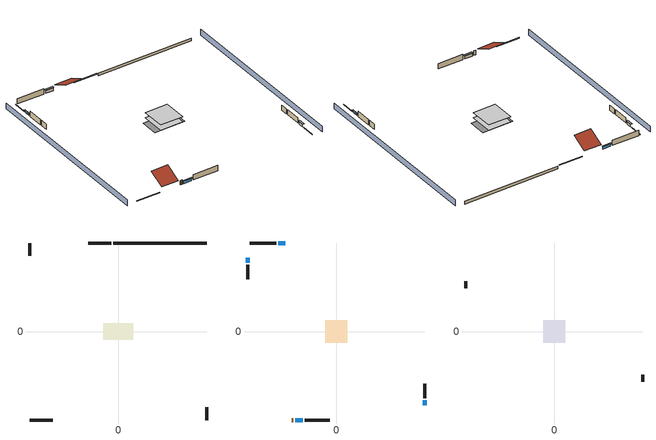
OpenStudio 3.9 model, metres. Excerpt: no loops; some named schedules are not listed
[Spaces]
crawlspace - vented 1
 floor foundation (Slab1 construction): -7.17,-3.98 -7.17,3.98 7.17,3.98 7.17,-3.98 z-0.91
 wall outside (RimJoist1 construction): -3.32,42.2 -14.36,42.2 z0.3:0.61
 wall outside (RimJoist2 construction): 42.2,-42.2 42.2,-36.07 z0.3:0.61
 wall outside (RimJoist3 construction): -42.2,-42.2 -31.16,-42.2 z0.3:0.61
 wall outside (RimJoist4 construction): -42.2,42.2 -42.2,36.07 z0.3:0.61
 wall foundation (FoundationWall1 construction): 42.2,42.2 -2.4,42.2 z-0.91:0.3
conditioned space 1
 floor to crawlspace - vented 1 (Floor1 construction): -5.34,-5.34 -5.34,5.34 5.34,5.34 5.34,-5.34 z0.3
 wall outside (Wall1 construction): -28.66,42.2 -41.27,42.2 z0.3:2.74
 wall outside (Wall2 construction): 42.2,-31.89 42.2,-24.89 z0.3:2.74
 wall outside (Wall3 construction): -15.02,-42.2 -3.17,-42.2 z0.3:2.74
 wall outside (Wall4 construction): -42.2,31.89 -42.2,24.89 z0.3:2.74
 wall outside (AdiabaticWallConstruction): -24.2,42.2 -27.73,42.2 / -19.48,-42.2 -15.95,-42.2 z0.3:1.49; 42.2,-35.14 42.2,-32.82 / -42.2,35.14 -42.2,32.82 z0.3:1.31
 wall outside (AdiabaticWallConstruction 1): -21.32,-42.2 -20.4,-42.2 z0.3:2.34
 window (WindowConstruction): -24.2,42.2 -27.73,42.2 z0.3:1.49
 window (WindowConstruction 1): 42.2,-35.14 42.2,-32.82 z0.3:1.31
 window (WindowConstruction 2): -19.48,-42.2 -15.95,-42.2 z0.3:1.49
 window (WindowConstruction 3): -42.2,35.14 -42.2,32.82 z0.3:1.31
 door (Door): -21.32,-42.2 -20.4,-42.2 z0.3:2.34
attic - vented 1
 floor to conditioned space 1 (Floor2 construction Reversed): -5.34,-5.34 -5.34,5.34 5.34,5.34 5.34,-5.34 z2.74
 wall outside (Wall5 construction): 42.2,-23.96 42.2,-20.71 z0.3:2.74
 wall outside (Wall6 construction): -42.2,23.96 -42.2,20.71 z0.3:2.74
 roof outside (Roof1 construction): -23.27,42.2,2.74 -23.27,35.05,6.31 -15.29,35.05,6.31 -15.29,42.2,2.74
 roof outside (Roof2 construction): -22.25,-42.2,2.74 -22.25,-35.05,6.31 -30.23,-35.05,6.31 -30.23,-42.2,2.74
shading: -46.77,42.2 -46.77,-42.2 / 46.77,-42.2 46.77,42.2 z0:2.74; -28.03,42.2 -23.9,42.2 -23.9,42.81 -28.03,42.81 z1.8; 42.2,-32.52 42.2,-35.45 42.81,-35.45 42.81,-32.52 z1.62; -15.65,-42.2 -19.78,-42.2 -19.78,-42.81 -15.65,-42.81 z1.8; -42.2,32.52 -42.2,35.45 -42.81,35.45 -42.81,32.52 z1.62
[Site]
Portland Intl Arpt_OR: Latitude {deg}=45.59; Longitude {deg}=-122.6; Time Zone {hr}=-8; Elevation {m}=33; Terrain=Suburbs; Keep Site Location Information=Yes
[Site:GroundTemperature:Shallow]
10.2558, 8.96328, 8.85977, 9.47314, 11.9355, 14.3863, 16.5111, 17.8571, 17.9714, 16.8767, 14.8061, 12.4304
[Site:WaterMainsTemperature]
Calculation Method=Schedule; Temperature Schedule=mains temperature schedule
[Building]
Building 1
[Material] Roughness=Rough
Name | Thickness {m} | Conductivity {W/m-K} | Density {kg/m3} | Specific Heat {J/kg-K} | Thermal Absorptance | Solar Absorptance | Visible Absorptance
asphalt or fiberglass shingles | 0.00635 | 0.162714 | 1121.4 | 1465.45 | 0.9 | 0.85 | 0.85
roof rigid ins | 0.00281632 | 0.029427 | 32.04 | 1214.23 | 0.9 | 0.7 | 0.7
osb sheathing 0.5 in. | 0.0127 | 0.115458 | 512.64 | 1214.23 | 0.9 | 0.6 | 0.6
wood siding | 0.0254 | 0.102417 | 544.68 | 1172.36 | 0.9 | 0.85 | 0.85
osb sheathing 0.5 in. 1 | 0.0127 | 0.115458 | 512.64 | 1214.23 | 0.9 | 0.7 | 0.7
wall stud and cavity | 0.1397 | 0.550994 | 139.0536 | 1170.24 | 0.9 | 0.7 | 0.7
gypsum board | 0.0127 | 0.160291 | 801 | 837.4 | 0.9 | 0.6 | 0.6
wall stud and cavity 1 | 0.1397 | 0.727959 | 139.0536 | 1170.24 | 0.9 | 0.6 | 0.6
rim joist stud and cavity | 0.0508 | 0.178688 | 50.32683 | 1063.81 | 0.9 | 0.6 | 0.6
floor stud and cavity | 0.1397 | 0.923637 | 92.3553 | 1139.71 | 0.9 | 0.7 | 0.7
osb sheathing 0.75 in. | 0.01905 | 0.115458 | 512.64 | 1214.23 | 0.9 | 0.7 | 0.7
floor covering | 0.0127 | 0.0433444 | 54.468 | 1339.84 | 0.9 | 0.6 | 0.6
ceiling stud and cavity | 0.1397 | 0.118061 | 65.682 | 1177.47 | 0.9 | 0.7 | 0.7
concrete 8.0 in. | 0.2032 | 1.803125 | 2242.8 | 837.4 | 0.9 | 0.7 | 0.7
soil 0.5 in. | 0.0127 | 1.3848 | 1842.3 | 418.7 | 0.9 | 0.7 | 0.7
wood siding 1; wood siding 2 | 0.0254 | 0.102417 | 544.68 | 1172.36
wall rigid ins | 0.512978 | 0.029427 | 32.04 | 1214.23 | 0.9 | 0.7 | 0.7
wall stud and cavity 2 | 0.0889 | 0.380278 | 52.3479 | 1209.89 | 0.9 | 0.7 | 0.7
door material | 0.04445 | 0.0612267 | 512.64 | 1214.23 | 0.9 | 0.7 | 0.7
wall stud and cavity 3 | 0.0889 | 0.391764 | 83.0341 | 1211.67 | 0.9 | 0.7 | 0.7
furniture material conditioned space 1 | 0.1524 | 0.115458 | 640.8 | 1214.23 | 0.9 | 0.6 | 0.6
[Construction]
Roof1 construction; Roof2 construction: asphalt or fiberglass shingles, roof rigid ins, osb sheathing 0.5 in.
Wall1 construction; Wall2 construction; Wall3 construction; Wall4 construction: wood siding, osb sheathing 0.5 in. 1, wall stud and cavity, gypsum board
Wall5 construction; Wall6 construction: wood siding, osb sheathing 0.5 in. 1, wall stud and cavity 1
RimJoist1 construction; RimJoist2 construction; RimJoist3 construction; RimJoist4 construction: wood siding, rim joist stud and cavity
Floor1 construction: floor stud and cavity, osb sheathing 0.75 in., floor covering
Floor2 construction Reversed: gypsum board, ceiling stud and cavity
FoundationWall1 construction: concrete 8.0 in.
Slab1 construction: soil 0.5 in.
WindowConstruction; WindowConstruction 1; WindowConstruction 2; WindowConstruction 3: WindowMaterial
AdiabaticWallConstruction: wood siding 1, wall rigid ins, wall stud and cavity 2, gypsum board
Door: door material
AdiabaticWallConstruction 1: wood siding 2, wall rigid ins, wall stud and cavity 2, gypsum board
PartitionWallConstruction: gypsum board, wall stud and cavity 3, gypsum board
furniture construction conditioned space 1: furniture material conditioned space 1
[WindowMaterial:SimpleGlazingSystem]
WindowMaterial: U-Factor {W/m2-K}=6.58648; Solar Heat Gain Coefficient=0.76
[ThermalZone] Multiplier=1; Use Ideal Air Loads=No
Name | Volume {m3} | Thermostat
conditioned space | 278.185 | conditioned space temperature setpoint
attic - vented | 90.8252
crawlspace - vented | 139.092
[Sizing:Zone] Zone Cooling Design Supply Air Temperature Input Method=SupplyAirTemperature; Zone Cooling Design Supply Air Temperature {C}=14; Zone Cooling Design Supply Air Temperature Difference {deltaC}=11.11; Zone Heating Design Supply Air Temperature Input Method=SupplyAirTemperature; Zone Heating Design Supply Air Temperature {C}=40; Zone Heating Design Supply Air Temperature Difference {deltaC}=11.11; Zone Cooling Design Supply Air Humidity Ratio {kg-H2O/kg-air}=0.0085; Zone Heating Design Supply Air Humidity Ratio {kg-H2O/kg-air}=0.008; Cooling Design Air Flow Method=DesignDay; Heating Design Air Flow Method=DesignDay; Account for Dedicated Outdoor Air System=No; Dedicated Outdoor Air System Control Strategy=NeutralSupplyAir; Dedicated Outdoor Air Low Setpoint Temperature for Design {C}=autosize; Dedicated Outdoor Air High Setpoint Temperature for Design {C}=autosize; Zone Load Sizing Method=Sensible Load Only No Latent Load; Zone Latent Cooling Design Supply Air Humidity Ratio Input Method=HumidityRatioDifference; Zone Cooling Design Supply Air Humidity Ratio Difference {kgWater/kgDryAir}=0.005; Zone Latent Heating Design Supply Air Humidity Ratio Input Method=HumidityRatioDifference; Zone Humidification Design Supply Air Humidity Ratio Difference {kgWater/kgDryAir}=0.005; Sizing Option=Coincident
attic - vented; crawlspace - vented
[Space]
Name | Thermal Zone | Volume {m3}
conditioned space 1 | conditioned space | 278.185
attic - vented 1 | attic - vented | 90.8252
crawlspace - vented 1 | crawlspace - vented | 139.092
[ThermostatSetpoint:DualSetpoint]
conditioned space temperature setpoint: Heating Setpoint Temperature Schedule=heating setpoint; Cooling Setpoint Temperature Schedule=cooling setpoint; Temperature Difference Between Cutout And Setpoint {deltaC}=0
[Foundation:Kiva]
Foundation Kiva 1: Initial Indoor Air Temperature {C}=8.41658; Wall Height Above Grade {m}=0.3048; Wall Depth Below Slab {m}=0.2032
[Foundation:Kiva:Settings]
Soil Conductivity {W/m-K}=1.3848; Soil Density {kg/m3}=1842.3; Soil Specific Heat {J/kg-K}=418.7; Ground Solar Absorptivity=0.9; Ground Thermal Absorptivity=0.9; Ground Surface Roughness {m}=0.03; Far-Field Width {m}=40; Deep-Ground Boundary Condition=ZeroFlux; Deep-Ground Depth {m}=40; Minimum Cell Dimension {m}=0.2; Maximum Cell Growth Coefficient=3; Simulation Timestep=Timestep
[SurfaceProperty:ExposedFoundationPerimeter]
Slab1: Exposed Perimeter Calculation Method=TotalExposedPerimeter; Total Exposed Perimeter {m}=44.59224
[SurfaceProperty:IncidentSolarMultiplier] Incident Solar Multiplier=1; Incident Solar Multiplier Schedule=trans schedule winter=0.85 summer=0.7
Window1; Window2; Window3; Window4
[InternalMass:Definition] Design Level Calculation Method=SurfaceArea
Name | Construction | Surface Area {m2}
partition wall mass | PartitionWallConstruction | 114.085
furniture mass conditioned space 1 | furniture construction conditioned space 1 | 45.63397
[InternalMass] Space or SpaceType=conditioned space 1; Multiplier=1
Name | Internal Mass Definition
partition wall mass | partition wall mass
furniture mass conditioned space 1 | furniture mass conditioned space 1
[EnergyManagementSystem:Sensor]
Name | Output Variable or Output Meter Index Key | Output Variable or Output Meter
water_heater_T_set | water heater setpoint | Schedule Value
out_pb_s |  | Site Outdoor Air Barometric Pressure
out_wt_s |  | Site Outdoor Air Humidity Ratio
site_vw_s |  | Site Wind Speed
hvac_availability_schedule_s | hvac availability schedule | Schedule Value
cool_season | cooling season schedule | Schedule Value
natural_vent_s | natural vent schedule | Schedule Value
htg_sp_s; htg_sp_s_1 | heating setpoint | Schedule Value
clg_sp_s; clg_sp_s_1 | cooling setpoint | Schedule Value
mech_vent_range_fan_0_sch_s | mech vent range fan 0 schedule | Schedule Value
mech_vent_bath_fan_0_sch_s | mech vent bath fan 0 schedule | Schedule Value
clothes_dryer_exhaust_0_sch_s | clothes_dryer | Schedule Value
htg_load_cond |  | Heating:EnergyTransfer:Zone:CONDITIONED SPACE
clg_load_cond |  | Cooling:EnergyTransfer:Zone:CONDITIONED SPACE
s_conv | Floor1 | Surface Inside Face Convection Heat Gain Energy
s_ig | Floor1 | Surface Inside Face Internal Gains Radiation Heat Gain Energy
s_sol | Floor1 | Surface Inside Face Solar Radiation Heat Gain Energy
s_lgt | Floor1 | Surface Inside Face Lights Radiation Heat Gain Energy
s_surf | Floor1 | Surface Inside Face Net Surface Thermal Radiation Heat Gain Energy
s_conv_1 | Floor2 | Surface Inside Face Convection Heat Gain Energy
s_ig_1 | Floor2 | Surface Inside Face Internal Gains Radiation Heat Gain Energy
s_sol_1 | Floor2 | Surface Inside Face Solar Radiation Heat Gain Energy
s_lgt_1 | Floor2 | Surface Inside Face Lights Radiation Heat Gain Energy
s_surf_1 | Floor2 | Surface Inside Face Net Surface Thermal Radiation Heat Gain Energy
ss_sol | Door1 | Surface Inside Face Solar Radiation Heat Gain Energy
ss_lgt | Door1 | Surface Inside Face Lights Radiation Heat Gain Energy
ss_conv | Door1 | Surface Inside Face Convection Heat Gain Energy
ss_ig | Door1 | Surface Inside Face Internal Gains Radiation Heat Gain Energy
ss_surf | Door1 | Surface Inside Face Net Surface Thermal Radiation Heat Gain Energy
ss_conv_1 | Window1 | Surface Inside Face Convection Heat Gain Energy
ss_ig_1 | Window1 | Surface Inside Face Internal Gains Radiation Heat Gain Energy
ss_surf_1 | Window1 | Surface Inside Face Net Surface Thermal Radiation Heat Gain Energy
ss_trans_in | Window1 | Surface Window Transmitted Solar Radiation Rate
ss_back_out | Window1 | Surface Window Shortwave from Zone Back Out Window Heat Transfer Rate
ss_trans_out | Window1 | Surface Inside Face Initial Transmitted Diffuse Transmitted Out Window Solar Radiation Rate
ss_conv_2 | Window2 | Surface Inside Face Convection Heat Gain Energy
ss_ig_2 | Window2 | Surface Inside Face Internal Gains Radiation Heat Gain Energy
ss_surf_2 | Window2 | Surface Inside Face Net Surface Thermal Radiation Heat Gain Energy
ss_trans_in_1 | Window2 | Surface Window Transmitted Solar Radiation Rate
ss_back_out_1 | Window2 | Surface Window Shortwave from Zone Back Out Window Heat Transfer Rate
ss_trans_out_1 | Window2 | Surface Inside Face Initial Transmitted Diffuse Transmitted Out Window Solar Radiation Rate
ss_conv_3 | Window3 | Surface Inside Face Convection Heat Gain Energy
ss_ig_3 | Window3 | Surface Inside Face Internal Gains Radiation Heat Gain Energy
ss_surf_3 | Window3 | Surface Inside Face Net Surface Thermal Radiation Heat Gain Energy
ss_trans_in_2 | Window3 | Surface Window Transmitted Solar Radiation Rate
ss_back_out_2 | Window3 | Surface Window Shortwave from Zone Back Out Window Heat Transfer Rate
ss_trans_out_2 | Window3 | Surface Inside Face Initial Transmitted Diffuse Transmitted Out Window Solar Radiation Rate
ss_conv_4 | Window4 | Surface Inside Face Convection Heat Gain Energy
ss_ig_4 | Window4 | Surface Inside Face Internal Gains Radiation Heat Gain Energy
ss_surf_4 | Window4 | Surface Inside Face Net Surface Thermal Radiation Heat Gain Energy
ss_trans_in_3 | Window4 | Surface Window Transmitted Solar Radiation Rate
ss_back_out_3 | Window4 | Surface Window Shortwave from Zone Back Out Window Heat Transfer Rate
ss_trans_out_3 | Window4 | Surface Inside Face Initial Transmitted Diffuse Transmitted Out Window Solar Radiation Rate
s_conv_2 | Wall1 | Surface Inside Face Convection Heat Gain Energy
s_ig_2 | Wall1 | Surface Inside Face Internal Gains Radiation Heat Gain Energy
s_sol_2 | Wall1 | Surface Inside Face Solar Radiation Heat Gain Energy
s_lgt_2 | Wall1 | Surface Inside Face Lights Radiation Heat Gain Energy
s_surf_2 | Wall1 | Surface Inside Face Net Surface Thermal Radiation Heat Gain Energy
s_conv_3 | Wall2 | Surface Inside Face Convection Heat Gain Energy
s_ig_3 | Wall2 | Surface Inside Face Internal Gains Radiation Heat Gain Energy
s_sol_3 | Wall2 | Surface Inside Face Solar Radiation Heat Gain Energy
s_lgt_3 | Wall2 | Surface Inside Face Lights Radiation Heat Gain Energy
s_surf_3 | Wall2 | Surface Inside Face Net Surface Thermal Radiation Heat Gain Energy
s_conv_4 | Wall3 | Surface Inside Face Convection Heat Gain Energy
s_ig_4 | Wall3 | Surface Inside Face Internal Gains Radiation Heat Gain Energy
s_sol_4 | Wall3 | Surface Inside Face Solar Radiation Heat Gain Energy
s_lgt_4 | Wall3 | Surface Inside Face Lights Radiation Heat Gain Energy
s_surf_4 | Wall3 | Surface Inside Face Net Surface Thermal Radiation Heat Gain Energy
s_conv_5 | Wall4 | Surface Inside Face Convection Heat Gain Energy
s_ig_5 | Wall4 | Surface Inside Face Internal Gains Radiation Heat Gain Energy
s_sol_5 | Wall4 | Surface Inside Face Solar Radiation Heat Gain Energy
s_lgt_5 | Wall4 | Surface Inside Face Lights Radiation Heat Gain Energy
s_surf_5 | Wall4 | Surface Inside Face Net Surface Thermal Radiation Heat Gain Energy
im_conv | furniture mass conditioned space 1 | Surface Inside Face Convection Heat Gain Energy
im_ig | furniture mass conditioned space 1 | Surface Inside Face Internal Gains Radiation Heat Gain Energy
im_sol | furniture mass conditioned space 1 | Surface Inside Face Solar Radiation Heat Gain Energy
im_lgt | furniture mass conditioned space 1 | Surface Inside Face Lights Radiation Heat Gain Energy
im_surf | furniture mass conditioned space 1 | Surface Inside Face Net Surface Thermal Radiation Heat Gain Energy
im_conv_1 | partition wall mass | Surface Inside Face Convection Heat Gain Energy
im_ig_1 | partition wall mass | Surface Inside Face Internal Gains Radiation Heat Gain Energy
im_sol_1 | partition wall mass | Surface Inside Face Solar Radiation Heat Gain Energy
im_lgt_1 | partition wall mass | Surface Inside Face Lights Radiation Heat Gain Energy
im_surf_1 | partition wall mass | Surface Inside Face Net Surface Thermal Radiation Heat Gain Energy
airflow_gain | infil flow | Infiltration Sensible Heat Gain Energy
airflow_loss | infil flow | Infiltration Sensible Heat Loss Energy
airflow_gain_1 | natural vent flow | Infiltration Sensible Heat Gain Energy
airflow_loss_1 | natural vent flow | Infiltration Sensible Heat Loss Energy
airflow_gain_2 | whole house fan flow | Infiltration Sensible Heat Gain Energy
airflow_loss_2 | whole house fan flow | Infiltration Sensible Heat Loss Energy
mv_conv | mech vent bath fan 0 | Electric Equipment Convective Heating Energy
mv_rad | mech vent bath fan 0 | Electric Equipment Radiant Heating Energy
mv_conv_1 | mech vent house fan | Electric Equipment Convective Heating Energy
mv_rad_1 | mech vent house fan | Electric Equipment Radiant Heating Energy
mv_conv_2 | mech vent house fan cfis | Electric Equipment Convective Heating Energy
mv_rad_2 | mech vent house fan cfis | Electric Equipment Radiant Heating Energy
mv_conv_3 | mech vent range fan 0 | Electric Equipment Convective Heating Energy
mv_rad_3 | mech vent range fan 0 | Electric Equipment Radiant Heating Energy
mv_conv_4 | mech vent house fan latent load | Other Equipment Convective Heating Energy
mv_rad_4 | mech vent house fan latent load | Other Equipment Radiant Heating Energy
mv_conv_5 | mech vent house fan sensible load | Other Equipment Convective Heating Energy
mv_rad_5 | mech vent house fan sensible load | Other Equipment Radiant Heating Energy
ig_lgt_conv | interior lighting | Lights Convective Heating Energy
ig_lgt_rad | interior lighting | Lights Radiant Heating Energy
ig_lgt_vis | interior lighting | Lights Visible Radiation Heating Energy
ig_ee_conv | ceiling fan | Electric Equipment Convective Heating Energy
ig_ee_rad | ceiling fan | Electric Equipment Radiant Heating Energy
ig_ee_conv_1 | clothes dryer | Electric Equipment Convective Heating Energy
ig_ee_rad_1 | clothes dryer | Electric Equipment Radiant Heating Energy
ig_ee_conv_2 | clothes washer | Electric Equipment Convective Heating Energy
ig_ee_rad_2 | clothes washer | Electric Equipment Radiant Heating Energy
ig_ee_conv_3 | cooking range | Electric Equipment Convective Heating Energy
ig_ee_rad_3 | cooking range | Electric Equipment Radiant Heating Energy
ig_ee_conv_4 | dishwasher | Electric Equipment Convective Heating Energy
ig_ee_rad_4 | dishwasher | Electric Equipment Radiant Heating Energy
ig_ee_conv_5 | fridge | Electric Equipment Convective Heating Energy
ig_ee_rad_5 | fridge | Electric Equipment Radiant Heating Energy
ig_ee_conv_6 | misc plug loads | Electric Equipment Convective Heating Energy
ig_ee_rad_6 | misc plug loads | Electric Equipment Radiant Heating Energy
ig_ee_conv_7 | misc tv | Electric Equipment Convective Heating Energy
ig_ee_rad_7 | misc tv | Electric Equipment Radiant Heating Energy
ig_ee_conv_8 | whole house fan | Electric Equipment Convective Heating Energy
ig_ee_rad_8 | whole house fan | Electric Equipment Radiant Heating Energy
ig_oe_conv | clothes dryer 1 | Other Equipment Convective Heating Energy
ig_oe_rad | clothes dryer 1 | Other Equipment Radiant Heating Energy
ig_oe_conv_1 | cooking range 1 | Other Equipment Convective Heating Energy
ig_oe_rad_1 | cooking range 1 | Other Equipment Radiant Heating Energy
ig_oe_conv_2 | general water use latent | Other Equipment Convective Heating Energy
ig_oe_rad_2 | general water use latent | Other Equipment Radiant Heating Energy
ig_oe_conv_3 | general water use sensible | Other Equipment Convective Heating Energy
ig_oe_rad_3 | general water use sensible | Other Equipment Radiant Heating Energy
ig_oe_conv_4 | misc fireplace | Other Equipment Convective Heating Energy
ig_oe_rad_4 | misc fireplace | Other Equipment Radiant Heating Energy
ig_oe_conv_5 | water heater energy adjustment1 | Other Equipment Convective Heating Energy
ig_oe_rad_5 | water heater energy adjustment1 | Other Equipment Radiant Heating Energy
ig_oe_conv_6 | water heater lat | Other Equipment Convective Heating Energy
ig_oe_rad_6 | water heater lat | Other Equipment Radiant Heating Energy
ig_oe_conv_7 | water heater sens | Other Equipment Convective Heating Energy
ig_oe_rad_7 | water heater sens | Other Equipment Radiant Heating Energy
ig_ppl_conv | occupants | People Convective Heating Energy
ig_ppl_rad | occupants | People Radiant Heating Energy
[EnergyManagementSystem:Program]
room_ac_supply_fan_disaggregate_program: Set room_ac_supply_fan_clg = 0; If room_ac_clg_coil_s > 0; Set room_ac_supply_fan_clg = room_ac_supply_fan_s; EndIf
boiler_hydronic_pump_power_program: Set hvac_plr = boiler_plr_s; Set pump_total_eff = boiler_hydronic_pump_rated_mfr / 1000 * 20000.0 / 158.653846153846; Set pump_vfr = boiler_hydronic_pump_mfr_s / 1000; If pump_vfr > 0; Set boiler_hydronic_pump_pressure_rise_act = 158.653846153846 * hvac_plr * pump_total_eff / pump_vfr; Else; Set boiler_hydronic_pump_pressure_rise_act = 0; EndIf
boiler_hydronic_pump_disaggregate_program: Set boiler_hydronic_pump_primary_htg = boiler_hydronic_pump_s
water_heater_InletAir: Set water_heater_Tamb_act = water_heater_amb_temp; Set water_heater_RHamb_act = 0; Set water_heater_RHamb_act = water_heater_RHamb_act + (water_heater_amb_rh / 100) / 1; Set water_heater_sens_act = (0 - water_heater_sens_cool - (water_heater_tl + water_heater_fan_pwr)) / 1; Set water_heater_lat_act = (0 - water_heater_lat_cool) / 1
[ElectricEquipment:Definition] Design Level Calculation Method=EquipmentLevel
Name | Design Level {W} | Fraction Latent | Fraction Radiant | Fraction Lost
ceiling fan | 19.6462 | 0 | 0.558 | 0
clothes washer | 475.061 | 0.03 | 0.162 | 0.7
clothes dryer | 381.901 | 0.015 | 0.081 | 0.85
dishwasher | 1069.2 | 0.3 | 0.18 | 0.4
fridge | 41.5354 | 0 | 0.6 | 0
cooking range | 1220.36 | 0.08 | 0.432 | 0.2
misc tv | 143.582 | 0 | 0.6 | 0
misc plug loads | 122.732 | 0.021 | 0.558 | 0.049
whole house fan; mech vent house fan | 0 | 0 | 0 | 1
mech vent house fan cfis | 0 | 0 | 0 | 0
mech vent range fan 0; mech vent bath fan 0 | 30 | 0 | 0 | 1
[ElectricEquipment] Space or SpaceType=conditioned space 1
Name | Electric Equipment Definition | Schedule
ceiling fan | ceiling fan | ceiling_fan
clothes washer | clothes washer | clothes_washer
clothes dryer | clothes dryer | clothes_dryer
dishwasher | dishwasher | dishwasher
fridge | fridge | fridge schedule
cooking range | cooking range | cooking_range
misc tv | misc tv | plug_loads_tv
misc plug loads | misc plug loads | plug_loads_other
whole house fan | whole house fan | Always On Discrete
mech vent house fan | mech vent house fan | mech vent house fan schedule
mech vent house fan cfis | mech vent house fan cfis | mech vent house fan cfis schedule
mech vent range fan 0 | mech vent range fan 0 | mech vent range fan 0 schedule
mech vent bath fan 0 | mech vent bath fan 0 | mech vent bath fan 0 schedule
[OtherEquipment:Definition] Design Level Calculation Method=EquipmentLevel
Name | Design Level {W} | Fraction Latent | Fraction Radiant | Fraction Lost
water heater sens; mech vent house fan sensible load | 0 | 0 | 0 | 0
water heater lat; mech vent house fan latent load | 0 | 1 | 0 | 0
water heater energy adjustment1 | 0.01 | 0 | 0 | 1
clothes dryer 2 | 5073.62 | 0.015 | 0.081 | 0.85
cooking range 2 | 0 | 0.08 | 0.432 | 0.2
misc fireplace | 272.457 | 0.1 | 0.3 | 0.4
general water use sensible | -25.2881 | 0 | 0.6 | 0
general water use latent | 25.6591 | 1 | 0 | 0
[OtherEquipment] Space or SpaceType=conditioned space 1
Name | Other Equipment Definition | Schedule | Fuel Type
water heater sens | water heater sens | Always On Discrete
water heater lat | water heater lat | Always On Discrete
water heater energy adjustment1 | water heater energy adjustment1 | Always On Discrete | Electricity
clothes dryer 1 | clothes dryer 2 | clothes_dryer | Propane
cooking range 1 | cooking range 2 | cooking_range | Electricity
misc fireplace | misc fireplace | misc fireplace schedule | NaturalGas
general water use sensible | general water use sensible | general water use schedule
general water use latent | general water use latent | general water use schedule
mech vent house fan sensible load | mech vent house fan sensible load | Always On Discrete
mech vent house fan latent load | mech vent house fan latent load | Always On Discrete
[WaterUse:Equipment:Definition]
Name | Peak Flow Rate {m3/s}
clothes washer | 1.09775e-05
dishwasher | 7.93463e-06
[Lights:Definition]
interior lighting: Design Level Calculation Method=LightingLevel; Lighting Level {W}=161.391; Fraction Radiant=0.6; Fraction Visible=0.2; Return Air Fraction=0
[Lights]
interior lighting: Lights Definition=interior lighting; Space or SpaceType=conditioned space 1; Schedule=lighting_interior; Fraction Replaceable=1
[Exterior:Lights:Definition]
exterior lighting: Design Level {W}=6.19068
[Exterior:Lights]
exterior lighting: Exterior Lights Definition=exterior lighting; Schedule=exterior lighting schedule
[People:Definition]
occupants: Number of People Calculation Method=People; Number of People {people}=1; Fraction Radiant=0.314171; Sensible Heat Fraction=0.56303; Carbon Dioxide Generation Rate {m3/s-W}=0; Enable ASHRAE 55 Comfort Warnings=No; Mean Radiant Temperature Calculation Type=EnclosureAveraged
[People]
occupants: People Definition=occupants; Space or SpaceType=conditioned space 1; Number of People Schedule=occupants; Activity Level Schedule=occupants activity schedule; Multiplier=1
[SpaceInfiltration:DesignFlowRate] Schedule=Always On Discrete
Name | Space or SpaceType | Design Flow Rate Calculation Method | Design Flow Rate {m3/s} | Air Changes per Hour {1/hr} | Constant Term Coefficient | Temperature Term Coefficient | Velocity Term Coefficient | Velocity Squared Term Coefficient
natural vent flow; whole house fan flow; infil flow | conditioned space 1 | Flow/Space | 0
infil crawlspace - vented 1 | crawlspace - vented 1 | AirChanges/Hour |  | 2.6013 | 1 | 0 | 0 | 0
[ZoneMixing]
whole house fan mix: Zone or Space=attic - vented; Schedule=Always On Continuous; Design Flow Rate Calculation Method=Flow/Zone; Design Flow Rate {m3/s}=0; Source Zone or Space=conditioned space
[SpaceInfiltration:EffectiveLeakageArea]
infil attic - vented 1: Space or SpaceType=attic - vented 1; Schedule=Always On Discrete; Effective Air Leakage Area {cm2}=3802.45; Stack Coefficient=0.000166082; Wind Coefficient=3.54531e-05
